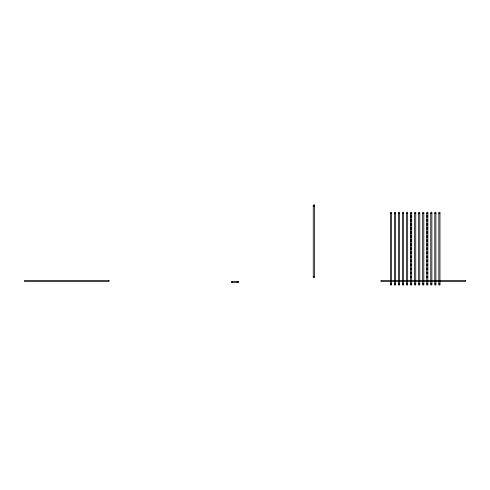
<?xml version="1.0" encoding="UTF-8"?>
<svg xmlns="http://www.w3.org/2000/svg" width="490" height="490" viewBox="0 0 490 490"><rect width="100%" height="100%" fill="white"/><g stroke="black" fill="none" stroke-linecap="round" stroke-linejoin="round"><path stroke-width="0.73" d="M313.257 206.143L314.384 206.143M390.389 213.438L391.516 213.438M394.426 213.438L395.553 213.438M398.462 213.438L399.589 213.438M402.498 213.438L403.625 213.438M406.535 213.438L407.662 213.438M410.577 213.438L411.704 213.438M414.613 213.438L415.74 213.438M418.65 213.438L419.777 213.438M422.686 213.438L423.813 213.438M426.723 213.438L427.85 213.438M430.759 213.438L431.886 213.438M434.795 213.438L435.922 213.438M438.838 213.438L439.965 213.438M410.577 215.784L411.704 215.784M426.723 215.784L427.85 215.784M410.577 216.911L411.704 216.911M426.723 216.911L427.85 216.911M410.577 219.82L411.704 219.82M426.723 219.82L427.85 219.82M410.577 220.947L411.704 220.947M426.723 220.947L427.85 220.947M410.577 223.857L411.704 223.857M426.723 223.857L427.85 223.857M410.577 224.984L411.704 224.984M426.723 224.984L427.85 224.984M410.577 227.899L411.704 227.899M426.723 227.899L427.85 227.899M410.577 229.026L411.704 229.026M426.723 229.026L427.85 229.026M410.577 231.935L411.704 231.935M426.723 231.935L427.85 231.935M410.577 233.062L411.704 233.062M426.723 233.062L427.85 233.062M410.577 235.972L411.704 235.972M426.723 235.972L427.85 235.972M410.577 237.099L411.704 237.099M426.723 237.099L427.85 237.099M410.577 240.008L411.704 240.008M426.723 240.008L427.85 240.008M410.577 241.135L411.704 241.135M426.723 241.135L427.85 241.135M410.577 244.045L411.704 244.045M426.723 244.045L427.85 244.045M410.577 245.172L411.704 245.172M426.723 245.172L427.85 245.172M410.577 248.081L411.704 248.081M426.723 248.081L427.85 248.081M410.577 249.208L411.704 249.208M426.723 249.208L427.85 249.208M410.577 252.117L411.704 252.117M426.723 252.117L427.85 252.117M410.577 253.244L411.704 253.244M426.723 253.244L427.85 253.244M410.577 256.16L411.704 256.16M426.723 256.16L427.85 256.16M410.577 257.287L411.704 257.287M426.723 257.287L427.85 257.287M410.577 260.196L411.704 260.196M426.723 260.196L427.85 260.196M410.577 261.323L411.704 261.323M426.723 261.323L427.85 261.323M410.577 264.233L411.704 264.233M426.723 264.233L427.85 264.233M410.577 265.36L411.704 265.36M426.723 265.36L427.85 265.36M410.577 268.269L411.704 268.269M426.723 268.269L427.85 268.269M410.577 269.396L411.704 269.396M426.723 269.396L427.85 269.396M410.577 272.305L411.704 272.305M426.723 272.305L427.85 272.305M410.577 273.432L411.704 273.432M426.723 273.432L427.85 273.432M410.577 276.342L411.704 276.342M426.723 276.342L427.85 276.342M313.257 276.562L314.384 276.562M410.577 277.469L411.704 277.469M426.723 277.469L427.85 277.469M390.389 283.857L391.516 283.857M394.426 283.857L395.553 283.857M398.462 283.857L399.589 283.857M402.498 283.857L403.625 283.857M406.535 283.857L407.662 283.857M410.577 283.857L411.704 283.857M414.613 283.857L415.74 283.857M418.65 283.857L419.777 283.857M422.686 283.857L423.813 283.857M426.723 283.857L427.85 283.857M430.759 283.857L431.886 283.857M434.795 283.857L435.922 283.857M438.838 283.857L439.965 283.857M439.965 280.378L439.965 212.311L438.838 212.311L438.838 280.378M439.965 281.505L439.965 284.984L438.838 284.984L438.838 281.505M435.922 280.378L435.922 212.311L434.795 212.311L434.795 280.378M435.922 281.505L435.922 284.984L434.795 284.984L434.795 281.505M431.886 280.378L431.886 212.311L430.759 212.311L430.759 280.378M431.886 281.505L431.886 284.984L430.759 284.984L430.759 281.505M427.85 280.378L427.85 212.311L426.723 212.311L426.723 280.378M427.85 281.505L427.85 284.984L426.723 284.984L426.723 281.505M423.813 280.378L423.813 212.311L422.686 212.311L422.686 280.378M423.813 281.505L423.813 284.984L422.686 284.984L422.686 281.505M419.777 280.378L419.777 212.311L418.65 212.311L418.65 280.378M419.777 281.505L419.777 284.984L418.65 284.984L418.65 281.505M415.74 280.378L415.74 212.311L414.613 212.311L414.613 280.378M415.74 281.505L415.74 284.984L414.613 284.984L414.613 281.505M411.704 280.378L411.704 212.311L410.577 212.311L410.577 280.378M411.704 281.505L411.704 284.984L410.577 284.984L410.577 281.505M407.662 280.378L407.662 212.311L406.535 212.311L406.535 280.378M407.662 281.505L407.662 284.984L406.535 284.984L406.535 281.505M403.625 280.378L403.625 212.311L402.498 212.311L402.498 280.378M403.625 281.505L403.625 284.984L402.498 284.984L402.498 281.505M399.589 280.378L399.589 212.311L398.462 212.311L398.462 280.378M399.589 281.505L399.589 284.984L398.462 284.984L398.462 281.505M395.553 280.378L395.553 212.311L394.426 212.311L394.426 280.378M395.553 281.505L395.553 284.984L394.426 284.984L394.426 281.505M391.516 280.378L391.516 212.311L390.389 212.311L390.389 280.378M391.516 281.505L391.516 284.984L390.389 284.984L390.389 281.505M237.209 281.505L237.209 282.632M232.511 281.505L232.511 282.632M314.384 205.016L313.257 205.016L313.257 277.689L314.384 277.689L314.384 205.016M109.001 280.378L24.5 280.378L24.5 281.505L109.001 281.505L109.001 280.378M465.5 280.378L381 280.378L381 281.505L465.5 281.505L465.5 280.378M238.379 281.505L231.341 281.505L231.341 282.632L238.379 282.632L238.379 281.505"/></g></svg>
